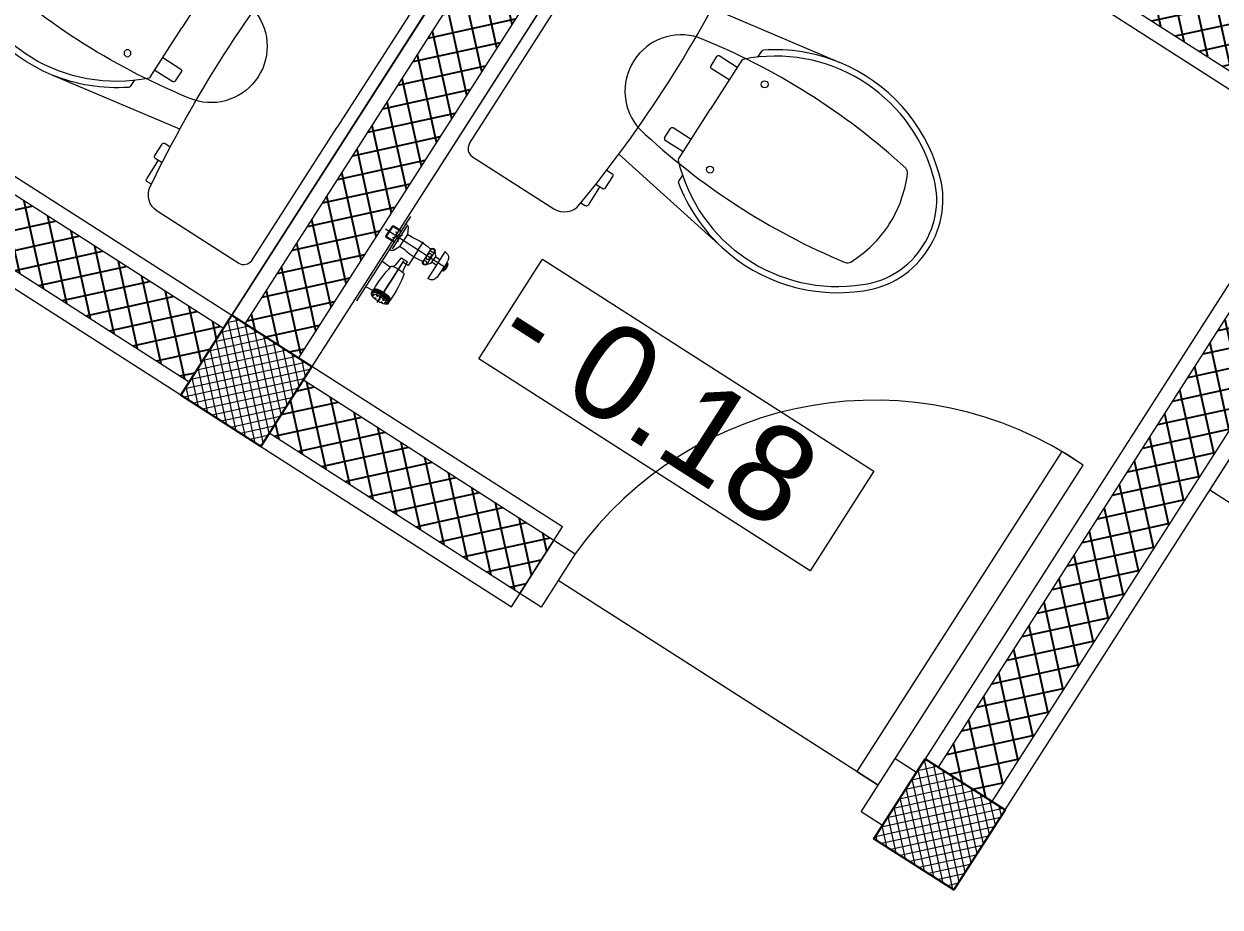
# Model space of a CAD drawing. Header units: inches. Extents: x 249 to 1192, y -18 to 440.
# Drawn here: x 939.909 to 941.798, y 100.731 to 102.126 of the extents above; entities that cross this region are included whole.
import ezdxf

# ---------------------------------------------------------------- set-up
doc = ezdxf.new("R2010")
doc.units = ezdxf.units.IN
doc.header["$MEASUREMENT"] = 0
for name, color, linetype, lineweight in [('ARSIR BETON', 8, 'Continuous', 0), ('DIMENSI', 85, 'Continuous', 20), ('DINDING', 6, 'Continuous', 0), ('DINDING2', 137, 'Continuous', 20), ('KUSEN', 16, 'Continuous', 15), ('SANITAIR', 6, 'Continuous', 9), ('TEXT (KET. RUANG)', 7, 'Continuous', 5)]:
    doc.layers.add(name, color=color, linetype=linetype, lineweight=lineweight)
for name, color, linetype in [('ARSIR DINDING', 64, 'Continuous'), ('KOLOM', 5, 'Continuous'), ('RUMPUT', 86, 'Continuous')]:
    doc.layers.add(name, color=color, linetype=linetype)
doc.styles.get("Standard").update_dxf_attribs({"font": 'arial.ttf'})
doc.dimstyles.new('UK. GDG PERTEMUAN', dxfattribs={"dimtxt": 0.5, "dimasz": 0.5, "dimexe": 0.5, "dimexo": 0.05, "dimgap": 0.1, "dimtad": 2, "dimdec": 0, "dimlfac": 100, "dimzin": 0, "dimdsep": 46, "dimtxsty": 'Standard', "dimblk": 'OBLIQUE', "dimcen": 0.09, "dimclrd": 8, "dimclre": 256, "dimclrt": 256, "dimadec": 0, "dimazin": 0, "dimtfac": 1, "dimtdec": 0, "dimtofl": 0, "dimtmove": 0, "dimatfit": 3, "dimldrblk": 'OBLIQUE', "dimfxl": 0, "dimtolj": 1, "dimtzin": 0, "dimarcsym": 0})
pattern_1 = [(57.36874968947846, (0, 0), (-0.0535506494527033, 0.244197313478704), [0.046875, -0.30667839075]), (12.36874968947846, (0, 0), (-0.05355064946683093, 0.2441973135431277), [0.04687499999999999, -0.203125]), (102.3687496894784, (0, 0), (-0.2441973135431277, -0.05355064946683093), [0.04687499999999999, -0.203125])]

# ---------------------------------------------------------------- blocks, each defined once
blk = doc.blocks.new('_Oblique')
at = {"color": 0, "linetype": 'ByBlock', "lineweight": -2}
blk.add_line((-0.5, -0.5), (0.5, 0.5), dxfattribs=at)
blk = doc.blocks.new('K2')
at = {"layer": 'ARSIR BETON'}
h = blk.add_hatch(dxfattribs=at)
h.set_pattern_fill('ANSI37', color=256, scale=0.1, style=0)
h.set_pattern_definition([(45, (-38.74362574940218, 268.0828744956948), (-0.008838834764831844, 0.008838834764831846), []), (135, (-38.74362574940218, 268.0828744956948), (-0.008838834764831846, -0.008838834764831844), [])])
h.paths.add_polyline_path([(-38.59362574940219, 268.2328744956948), (-38.74362574940218, 268.2328744956948), (-38.74362574940218, 268.0828744956948), (-38.59362574940219, 268.0828744956948)])
at = {"layer": 'KOLOM'}
blk.add_lwpolyline([(-38.74362574940218, 268.0828744956948), (-38.59362574940219, 268.0828744956948), (-38.59362574940219, 268.2328744956948), (-38.74362574940218, 268.2328744956948)], close=True, dxfattribs=at)
blk = doc.blocks.new('KLO TOTO C438 ATAS')
for p, q in [((373.8521546289195, 174.6224287110317), (373.8521546289195, 108.7080904620222)), ((377.3521546289195, 169.200600807474), (392.6426137266889, 169.2006008074739)), ((375.8521546289195, 167.700600807474), (375.8521546289195, 142.700600807474)), ((396.6142805515896, 156.3778214158168), (418.2001894889002, 160.0143762791891)), ((406.8588714865363, 153.7689243698419), (406.8588714865363, 154.8969620938489)), ((404.9771583792402, 151.9723383990155), (404.9771583792402, 142.700600807474)), ((401.3057025022483, 150.31206594725), (401.3057025022483, 148.59222063413)), ((404.9771583792402, 150.61863373925), (401.6122702942483, 150.61863373925)), ((404.9771583792402, 148.28565284213), (401.6122702942483, 148.28565284213)), ((375.8521546289195, 117.7006008074739), (375.8521546289195, 142.700600807474)), ((404.9771583792402, 133.4288632159324), (404.9771583792402, 142.700600807474)), ((401.3057025022483, 135.089135667698), (401.3057025022483, 136.808980980818)), ((404.9771583792402, 137.115548772818), (401.6122702942483, 137.115548772818)), ((404.9771583792402, 134.782567875698), (401.6122702942483, 134.7825678756979)), ((406.8588714865363, 131.632277245106), (406.8588714865363, 130.5042395210991)), ((396.6142793700801, 129.0233628659835), (418.2182922032816, 125.3835310548571)), ((396.3727636695479, 125.8436641965619), (397.3977390506795, 125.8436641965619)), ((397.7043068426794, 123.380698555634), (397.7043068426795, 125.537096404562)), ((396.1219389950612, 123.0741307636339), (397.3977390506795, 123.0741307636339)), ((396.8483695674155, 123.074130763634), (396.8483695674155, 119.60317022261)), ((395.7188244019363, 119.29660243061), (396.5418017754155, 119.29660243061)), ((377.3521546289195, 116.2006008074739), (392.6426137266889, 116.200600807474))]:
    blk.add_line(p, q)
for centre in [(410.0521546289195, 150.700600807474), (410.0521546289195, 134.700600807474)]:
    blk.add_circle(centre, 0.55)
for centre, radius, start, end in [((377.3521546289195, 167.700600807474), 1.5, 90, 180), ((392.6426137266889, 166.1506008074739), 3.05, 6.733413885746294, 90), ((191.3682413014955, 142.38728852405), 205.7223168216, 0.08729999999998823, 6.733413885746092), ((423.0503257887012, 133.6158456563747), 25.8528569115138, 48.60093958351036, 134.0644382761231), ((423.0250052123453, 133.5524614316001), 26.8981743649314, 100.3332615222914, 126.6133899884539), ((423.0250052123453, 133.5524614316001), 26.8981743649314, 48.65161486691368, 100.3332615223145), ((407.1654392785363, 154.8969620938489), 0.306567792, 126.6133899884539, 180), ((417.333876802397, 46.03342620004823), 107.150918485842, 79.97911044104583, 100.8031261086895), ((431.6491694188243, 142.8771838556659), 14.2040828796192, 359.2876890321328, 49.9181965434028), ((399.5360076410199, 142.700600807474), 8.88385301210042, 104.9108354412916, 180), ((405.2837261712402, 151.9723383990155), 0.306567792, 134.0644382761195, 180), ((435.7484253602126, 150.5766147214438), 1, 25.79835877013112, 76.67438715559531), ((431.6491694188243, 142.8771838556659), 13.2230659452192, 359.2876890321328, 49.9181965434028), ((401.6122702942483, 150.31206594725), 0.306567792, 90, 180), ((419.4549169834281, 142.700600807474), 19.09723764549139, 359.9999999999998, 25.79835877024763), ((401.6122702942483, 148.59222063413), 0.306567792, 179.9999999999994, 270), ((399.5360076410199, 142.700600807474), 8.88385301210042, 180, 255.0891645587084), ((191.3682413014955, 143.013913090898), 205.7223168216, 353.2665861142539, 359.9127), ((419.4549169834281, 142.7006008074739), 19.09723764549139, 334.2016412297589, 2.035554996136651e-13), ((431.6491694188243, 142.524017759282), 13.2230659452192, 310.0818034565972, 0.7123109678672515), ((431.6491694188243, 142.524017759282), 14.2040828796192, 310.0818034565972, 0.7123109678672515), ((401.6122702942483, 136.808980980818), 0.306567792, 90, 180.0000000000004), ((401.6122702942483, 135.089135667698), 0.306567792, 180, 270), ((435.7484253602126, 134.8245868935041), 1, 283.3256128444047, 334.2016412298755), ((417.3380717627472, 239.9822948719636), 107.7553903471279, 259.2559277601076, 279.9618356901573), ((405.2837261712402, 133.4288632159324), 0.306567792, 180, 225.9355617238805), ((423.0503257887012, 151.7853559585732), 25.8528569115138, 225.9355617238768, 311.3990604164896), ((407.1654392785363, 130.5042395210991), 0.306567792, 180, 233.3866100115461), ((423.0250052123453, 151.8487401833478), 26.8981743649314, 259.7059323357049, 311.3483851330864), ((423.0250052123453, 151.8487401833478), 26.8981743649314, 233.3866100115461, 259.7059323357248), ((397.3977390506795, 125.537096404562), 0.306567792, 0, 90), ((397.3977390506795, 123.380698555634), 0.306567792, 270, 0), ((396.5418017754155, 119.60317022261), 0.306567792, 270, 0), ((377.3521546289195, 117.7006008074739), 1.5, 180, 270), ((392.6426137266889, 119.250600807474), 3.05, 270, 353.2665861142543)]:
    blk.add_arc(centre, radius, start, end)
blk = doc.blocks.new('p toilet')
at = {"layer": 'KUSEN'}
for points in [[(611.2182166729801, 191.392159187194), (611.2182166729801, 191.992159187194), (611.1782166729802, 191.992159187194), (611.1782166729802, 191.392159187194)], [(610.6182166729802, 191.3421591871939), (610.5782166729803, 191.3421591871939), (610.5782166729803, 191.4421591871941), (610.6182166729802, 191.4421591871941)], [(611.2582166729801, 191.3421591871939), (611.2182166729801, 191.3421591871939), (611.2182166729801, 191.4421591871941), (611.2582166729801, 191.4421591871941)]]:
    blk.add_lwpolyline(points, close=True, dxfattribs=at)
blk.add_lwpolyline([(611.2182166729801, 191.392159187194), (610.6182166729802, 191.392159187194)], dxfattribs=at)
blk.add_arc((611.1982166729802, 191.4117046417394), 0.5807990008074185, 88.02661130776657, 176.9942828482264, dxfattribs=at)
blk = doc.blocks.new('*X70')
at = {"color": 0}
for p, q in [((-1015.267998635684, 2417.5), (-1013.267998635684, 2417.5)), ((-1015.267998635684, 2416.25), (-1013.267998635684, 2416.25)), ((-1015.267998635684, 2415), (-1013.267998635684, 2415)), ((-1015.267998635684, 2413.75), (-1013.267998635684, 2413.75)), ((-1015.267998635684, 2412.5), (-1013.267998635684, 2412.5)), ((-1015.267998635684, 2411.25), (-1013.267998635684, 2411.25)), ((-1015.267998635684, 2410), (-1013.267998635684, 2410)), ((-1015.267998635684, 2408.75), (-1013.267998635684, 2408.75)), ((-1015.267998635684, 2407.5), (-1013.267998635684, 2407.5)), ((-1015.267998635684, 2406.25), (-1013.267998635684, 2406.25)), ((-1015.267998635684, 2405), (-1013.267998635684, 2405))]:
    blk.add_line(p, q, dxfattribs=at)
blk = doc.blocks.new('*X71')
at = {"color": 0}
for p, q in [((1009.111301762807, 3570), (1015.854586959247, 3570)), ((1009.981521364708, 3568.75), (1016.64582957237, 3568.75)), ((1010.645340338477, 3567.5), (1017.21840466277, 3567.5)), ((1011.143586524885, 3566.25), (1017.650572656393, 3566.25)), ((1011.519919966662, 3565), (1017.969949177071, 3565)), ((1011.830979456468, 3563.75), (1018.23200343794, 3563.75)), ((1012.080484588462, 3562.5), (1018.44237286425, 3562.5)), ((1012.270174615623, 3561.25), (1018.6020866542, 3561.25)), ((1012.415801533091, 3560), (1018.723114394781, 3560)), ((1012.529601105424, 3558.75), (1018.817764744005, 3558.75)), ((1012.611791410043, 3557.5), (1018.886166240122, 3557.5)), ((1012.662528712192, 3556.25), (1018.928408810875, 3556.25)), ((1012.681908962509, 3555), (1018.944547787563, 3555))]:
    blk.add_line(p, q, dxfattribs=at)
blk = doc.blocks.new('JET SHOWER TOTO 403SV3 ATAS')
for p, q in [((-181.6384671007017, 3101.639056139581), (-181.6384671007017, 2943.313222919267)), ((-259.3781557080822, 3083.69095023537), (-257.6384671007019, 3083.69095023537)), ((-257.6384671007017, 3083.69095023537), (-257.6384671007017, 3033.69095023537)), ((-188.0389499854326, 3084.997713918579), (-193.1384671007017, 3075.19095023537)), ((-185.1296814907317, 3085.556745712498), (-185.1296814907317, 3043.028518325293)), ((-183.6028659792596, 3087.69095023537), (-181.6384671007019, 3087.69095023537)), ((-159.0872628025227, 3063.69095023537), (-273.255993286092, 3063.69095023537)), ((-271.6384671007017, 3070.69095023537), (-271.6384671007017, 3056.69095023537)), ((-271.6384671007017, 3070.69095023537), (-269.6384671007017, 3070.690950235369)), ((-269.6384671007017, 3070.69095023537), (-269.3487005630982, 3074.457915224217)), ((-269.6384671007017, 3070.690950235369), (-269.6384671007017, 3056.690950235369)), ((-257.6384671007019, 3068.69095023537), (-249.3063735595824, 3068.69095023537)), ((-249.3063735595824, 3070.04817136892), (-243.8577543419359, 3076.724532188123)), ((-249.3063735595824, 3070.190950235369), (-249.3063735595824, 3063.69095023537)), ((-249.3063735595824, 3057.19095023537), (-249.3063735595824, 3063.69095023537)), ((-244.0617478697895, 3074.944675963741), (-244.0617478697895, 3053.383600003618)), ((-236.6384671007016, 3076.357299577591), (-236.6384671007016, 3051.024600893148)), ((-236.6384671007017, 3075.19095023537), (-236.6384671007016, 3075.19095023537)), ((-236.6384671007019, 3075.19095023537), (-236.1284850892109, 3075.19095023537)), ((-220.6384671007019, 3063.690950235369), (-220.6384671007019, 3079.037736242422)), ((-220.6384671007019, 3063.69095023537), (-220.6384671007019, 3034.168251054488)), ((-204.6384671007019, 3075.19095023537), (-193.1384671007017, 3075.19095023537)), ((-202.8024568527204, 3075.19095023537), (-193.1384671007017, 3075.19095023537)), ((-193.1384671007017, 3075.19095023537), (-193.1384671007017, 3052.19095023537)), ((-187.4466581494635, 3057.882759186608), (-175.83027605194, 3069.499141284131)), ((-187.4466581494635, 3069.499141284131), (-175.83027605194, 3057.882759186608)), ((-181.6384671007019, 3074.19095023537), (-166.6384671007017, 3074.19095023537)), ((-181.6384671007019, 3073.19095023537), (-165.6384671007017, 3073.19095023537)), ((-165.6384671007017, 3073.19095023537), (-166.6384671007017, 3074.19095023537)), ((-166.6384671007019, 3074.19095023537), (-166.6384671007019, 3053.19095023537)), ((-165.6384671007017, 3073.19095023537), (-165.6384671007017, 3054.19095023537)), ((-271.6384671007017, 3056.69095023537), (-269.6384671007017, 3056.690950235369)), ((-269.6384671007017, 3056.69095023537), (-269.0543639597117, 3043.256577992607)), ((-257.6384671007019, 3058.69095023537), (-249.3063735595824, 3058.690950235369)), ((-249.3063735595824, 3057.33372910182), (-243.8577543419372, 3050.657368282618)), ((-236.6384671007019, 3052.19095023537), (-236.1284850892109, 3052.19095023537)), ((-202.8024568527219, 3052.190950235369), (-193.1384671007017, 3052.19095023537)), ((-188.0389499854326, 3042.38418655216), (-193.1384671007017, 3052.19095023537)), ((-181.6384671007019, 3054.19095023537), (-165.6384671007017, 3054.19095023537)), ((-181.6384671007019, 3053.19095023537), (-166.6384671007017, 3053.19095023537)), ((-165.6384671007017, 3054.19095023537), (-166.6384671007019, 3053.19095023537)), ((-259.0638023761613, 3033.69095023537), (-257.6384671007019, 3033.69095023537)), ((-220.6384671007019, 3034.168251054488), (-210.7357711282045, 3034.168251054488)), ((-218.0860426623922, 3024.85080780868), (-216.6326593003755, 3037.945554727181)), ((-205.8327799167755, 3038.835242300733), (-215.638762339634, 3038.835242300733)), ((-210.7357711282048, 2958.370257623974), (-210.7357711282052, 3036.714704012611)), ((-210.7357711282045, 3034.168251054488), (-210.7357711282045, 2993.462720627097)), ((-203.3854995940173, 3024.85080780868), (-204.838882956034, 3037.945554727181)), ((-183.6028659792596, 3039.69095023537), (-181.6384671007019, 3039.69095023537)), ((-210.7357711282045, 3012.689415671815), (-210.7357711282045, 2975.29948142309)), ((-181.6384671006999, 3018.041090770193), (-198.4037153433899, 3016.783697151991)), ((-210.735771128207, 2967.616957620839), (-210.7357711282048, 2994.041090770193)), ((-226.5052635609982, 2966.517338123931), (-226.2357722865104, 2973.750656133798)), ((-194.9662786954113, 2966.517338123931), (-195.2357699698991, 2973.750656133798)), ((-181.6384671006999, 2970.041090770193), (-195.1352766602017, 2971.053351487156))]:
    blk.add_line(p, q)
for points in [[(-237.193952981248, 3074.944663314552, 0.1145866681877154), (-237.4239436766379, 3075.935052934518, 0.103766204643524), (-238.1135083758523, 3076.817794707043, 0.0914113353158357), (-239.1090219697908, 3077.385858702391, 0.08425438136142265), (-240.3335114808597, 3077.593671133919, 0.08425438136136429), (-241.5580009919267, 3077.385858702391, 0.09141133531605854), (-242.553514585867, 3076.817794707043, 0.1037662046434432), (-243.2430792850816, 3075.935052934518, 0.114586668187605), (-243.4730699804713, 3074.944663314552, 0.1145866681876563), (-243.2430792850816, 3073.954273694585, 0.1037662046435693), (-242.553514585867, 3073.071531922061, 0.09141133531590943), (-241.5580009919258, 3072.503467926711, 0.08425438136106245), (-240.3335114808597, 3072.295655495184, 0.08425438136100075), (-239.1090219697926, 3072.503467926711, 0.09141133531571116), (-238.1135083758523, 3073.071531922061, 0.1037662046434885), (-237.4239436766375, 3073.954273694585, 0.114586668187546)], [(-240.235405613068, 3058.283845689936, 0.1640644616149197), (-239.2197411288216, 3058.626333375075, 0.1058526731198137), (-238.1541451568401, 3059.867549944709, 0.06929201996704058), (-237.5345554196402, 3061.512979212455, 0.05549882200073961), (-237.2920588490397, 3063.69095023537, 0.0554988220008287), (-237.5345554196406, 3065.868921258284, 0.06929201996717718), (-238.1541451568401, 3067.51435052603, 0.1058526731199358), (-239.2197411288225, 3068.755567095665, 0.1640644616148525), (-240.235405613068, 3069.098054780803, 0.1640644616150589), (-241.2510700973135, 3068.755567095664, 0.1058526731200269), (-242.3166660692959, 3067.51435052603, 0.06929201996719296), (-242.9362558064955, 3065.868921258283, 0.05549882200081435), (-243.1787523770963, 3063.69095023537, 0.05549882200078567), (-242.9362558064958, 3061.512979212457, 0.06929201996722335), (-242.3166660692959, 3059.867549944709, 0.105852673119814), (-241.2510700973144, 3058.626333375075, 0.1640644616149197)], [(-237.193952981248, 3052.437237156188, -0.1145866681877154), (-237.4239436766379, 3051.446847536221, -0.103766204643524), (-238.1135083758523, 3050.564105763697, -0.0914113353158357), (-239.1090219697908, 3049.996041768348, -0.08425438136142265), (-240.3335114808597, 3049.78822933682, -0.08425438136136429), (-241.5580009919267, 3049.996041768348, -0.09141133531605854), (-242.553514585867, 3050.564105763697, -0.1037662046434432), (-243.2430792850816, 3051.446847536221, -0.114586668187605), (-243.4730699804713, 3052.437237156188, -0.1145866681876563), (-243.2430792850816, 3053.427626776154, -0.1037662046435693), (-242.553514585867, 3054.310368548679, -0.09141133531590943), (-241.5580009919258, 3054.878432544028, -0.08425438136106245), (-240.3335114808597, 3055.086244975555, -0.08425438136100075), (-239.1090219697926, 3054.878432544028, -0.09141133531571116), (-238.1135083758523, 3054.310368548679, -0.1037662046434885), (-237.4239436766375, 3053.427626776154, -0.114586668187546)], [(-224.6041359739567, 2965.210849177196, 0.2440627957695387), (-223.9785136247042, 2964.005511589868, 0.08258863304736239), (-220.5421859546051, 2962.352092560813, 0.04089495287766107), (-216.4313129830916, 2961.510583954586, 0.03005137553381266), (-210.7357711282048, 2961.167956798783, 0.03005137553382373), (-205.0402292733124, 2961.510583954586, 0.04089495287758388), (-200.9293563018044, 2962.352092560813, 0.08258863304738817), (-197.4930286317058, 2964.005511589868, 0.2440627957696962), (-196.8674062824529, 2965.210849177196, 0.2440627957696568), (-197.4930286317057, 2966.416186764525, 0.0825886330473817), (-200.9293563018044, 2968.06960579358, 0.04089495287742433), (-205.0402292733124, 2968.911114399808, 0.03005137553370429), (-210.7357711282048, 2969.25374155561, 0.03005137553373303), (-216.4313129830916, 2968.911114399808, 0.04089495287755495), (-220.5421859546051, 2968.06960579358, 0.08258863304730603), (-223.9785136247033, 2966.416186764526, 0.2440627957696902)], [(-216.8607050666023, 2966.724612771596, 0.06348232506227676), (-216.5255987235796, 2966.767331588263, 0.07652508038164334), (-216.2677084555089, 2966.878298788057, 0.1071392795834876), (-216.078155341469, 2967.063045631736, 0.1472439592083335), (-216.0220812167527, 2967.249329653342, 0.1472439592071901), (-216.0781553414686, 2967.435613674948, 0.1071392795828812), (-216.2677084555089, 2967.620360518628, 0.0765250803825265), (-216.5255987235801, 2967.731327718421, 0.06348232506286498), (-216.8607050666023, 2967.774046535088, 0.0634823250626186), (-217.1958114096233, 2967.731327718422, 0.07652508038293124), (-217.4537016776958, 2967.620360518628, 0.1071392795828812), (-217.6432547917361, 2967.435613674948, 0.1472439592071901), (-217.699328916452, 2967.249329653342, 0.1472439592049032), (-217.643254791737, 2967.063045631736, 0.1071392795816683), (-217.4537016776958, 2966.878298788057, 0.0765250803826614), (-217.1958114096242, 2966.767331588263, 0.06348232506278285)], [(-210.7107694675406, 2967.508204387454, 0.06348232506227676), (-210.3756631245178, 2967.550923204121, 0.07652508038164334), (-210.1177728564471, 2967.661890403915, 0.1071392795834876), (-209.9282197424072, 2967.846637247594, 0.1472439592083335), (-209.8721456176909, 2968.0329212692, 0.1472439592071901), (-209.9282197424068, 2968.219205290807, 0.1071392795828812), (-210.1177728564471, 2968.403952134487, 0.0765250803825265), (-210.3756631245183, 2968.51491933428, 0.06348232506286498), (-210.7107694675406, 2968.557638150946, 0.0634823250626186), (-211.0458758105615, 2968.51491933428, 0.07652508038293124), (-211.303766078634, 2968.403952134487, 0.1071392795828812), (-211.4933191926743, 2968.219205290807, 0.1472439592071901), (-211.5493933173902, 2968.0329212692, 0.1472439592049032), (-211.4933191926752, 2967.846637247594, 0.1071392795816683), (-211.303766078634, 2967.661890403915, 0.0765250803826614), (-211.0458758105624, 2967.550923204121, 0.06348232506278285)], [(-205.5672054764427, 2967.060433792188, 0.06348232506227676), (-205.23209913342, 2967.103152608855, 0.07652508038164334), (-204.9742088653493, 2967.214119808648, 0.1071392795834876), (-204.7846557513094, 2967.398866652327, 0.1472439592083335), (-204.728581626593, 2967.585150673934, 0.1472439592071901), (-204.7846557513089, 2967.77143469554, 0.1071392795828812), (-204.9742088653493, 2967.95618153922, 0.0765250803825265), (-205.2320991334204, 2968.067148739013, 0.06348232506286498), (-205.5672054764427, 2968.10986755568, 0.0634823250626186), (-205.9023118194636, 2968.067148739014, 0.07652508038293124), (-206.1602020875362, 2967.95618153922, 0.1071392795828812), (-206.3497552015765, 2967.77143469554, 0.1472439592071901), (-206.4058293262924, 2967.585150673934, 0.1472439592049032), (-206.3497552015774, 2967.398866652327, 0.1071392795816683), (-206.1602020875362, 2967.214119808648, 0.0765250803826614), (-205.9023118194646, 2967.103152608855, 0.06348232506278285)], [(-221.668822801782, 2964.709742054915, 0.06348232506227676), (-221.3337164587592, 2964.752460871582, 0.07652508038164334), (-221.0758261906885, 2964.863428071376, 0.1071392795834876), (-220.8862730766486, 2965.048174915055, 0.1472439592083335), (-220.8301989519323, 2965.234458936661, 0.1472439592071901), (-220.8862730766482, 2965.420742958268, 0.1071392795828812), (-221.0758261906885, 2965.605489801947, 0.0765250803825265), (-221.3337164587597, 2965.71645700174, 0.06348232506286498), (-221.668822801782, 2965.759175818407, 0.0634823250626186), (-222.0039291448029, 2965.716457001741, 0.07652508038293124), (-222.2618194128754, 2965.605489801947, 0.1071392795828812), (-222.4513725269157, 2965.420742958268, 0.1472439592071901), (-222.5074466516317, 2965.234458936661, 0.1472439592049032), (-222.4513725269167, 2965.048174915055, 0.1071392795816683), (-222.2618194128754, 2964.863428071376, 0.0765250803826614), (-222.0039291448038, 2964.752460871582, 0.06348232506278285)], [(-216.4134214985743, 2962.359022614209, 0.06348232506227676), (-216.0783151555515, 2962.401741430876, 0.07652508038164334), (-215.8204248874808, 2962.512708630669, 0.1071392795834876), (-215.630871773441, 2962.697455474348, 0.1472439592083335), (-215.5747976487246, 2962.883739495955, 0.1472439592071901), (-215.6308717734405, 2963.070023517561, 0.1071392795828812), (-215.8204248874808, 2963.254770361241, 0.0765250803825265), (-216.078315155552, 2963.365737561034, 0.06348232506286498), (-216.4134214985743, 2963.408456377701, 0.0634823250626186), (-216.7485278415952, 2963.365737561035, 0.07652508038293124), (-217.0064181096677, 2963.254770361241, 0.1071392795828812), (-217.1959712237081, 2963.070023517561, 0.1472439592071901), (-217.252045348424, 2962.883739495955, 0.1472439592049032), (-217.195971223709, 2962.697455474348, 0.1071392795816683), (-217.0064181096677, 2962.512708630669, 0.0765250803826614), (-216.7485278415961, 2962.401741430876, 0.06348232506278285)], [(-210.8225903595476, 2964.59779248024, 0.06348232506227676), (-210.4874840165248, 2964.640511296907, 0.07652508038164334), (-210.2295937484541, 2964.751478496701, 0.1071392795834876), (-210.0400406344143, 2964.93622534038, 0.1472439592083335), (-209.9839665096979, 2965.122509361986, 0.1472439592071901), (-210.0400406344138, 2965.308793383592, 0.1071392795828812), (-210.2295937484541, 2965.493540227272, 0.0765250803825265), (-210.4874840165253, 2965.604507427065, 0.06348232506286498), (-210.8225903595476, 2965.647226243732, 0.0634823250626186), (-211.1576967025685, 2965.604507427066, 0.07652508038293124), (-211.415586970641, 2965.493540227272, 0.1071392795828812), (-211.6051400846814, 2965.308793383592, 0.1472439592071901), (-211.6612142093973, 2965.122509361986, 0.1472439592049032), (-211.6051400846823, 2964.93622534038, 0.1071392795816683), (-211.415586970641, 2964.751478496701, 0.0765250803826614), (-211.1576967025694, 2964.640511296907, 0.06348232506278285)], [(-210.8225903595476, 2961.575458701785, 0.06348232506227676), (-210.4874840165248, 2961.618177518451, 0.07652508038164334), (-210.2295937484541, 2961.729144718245, 0.1071392795834876), (-210.0400406344143, 2961.913891561924, 0.1472439592083335), (-209.9839665096979, 2962.10017558353, 0.1472439592071901), (-210.0400406344138, 2962.286459605137, 0.1071392795828812), (-210.2295937484541, 2962.471206448817, 0.0765250803825265), (-210.4874840165253, 2962.58217364861, 0.06348232506286498), (-210.8225903595476, 2962.624892465276, 0.0634823250626186), (-211.1576967025685, 2962.58217364861, 0.07652508038293124), (-211.415586970641, 2962.471206448817, 0.1071392795828812), (-211.6051400846814, 2962.286459605137, 0.1472439592071901), (-211.6612142093973, 2962.10017558353, 0.1472439592049032), (-211.6051400846823, 2961.913891561924, 0.1071392795816683), (-211.415586970641, 2961.729144718245, 0.0765250803826614), (-211.1576967025694, 2961.618177518451, 0.06348232506278285)], [(-204.6726711805886, 2962.247073039533, 0.06348232506227676), (-204.3375648375659, 2962.2897918562, 0.07652508038164334), (-204.0796745694952, 2962.400759055994, 0.1071392795834876), (-203.8901214554553, 2962.585505899673, 0.1472439592083335), (-203.8340473307389, 2962.771789921279, 0.1472439592071901), (-203.8901214554548, 2962.958073942886, 0.1071392795828812), (-204.0796745694952, 2963.142820786566, 0.0765250803825265), (-204.3375648375663, 2963.253787986358, 0.06348232506286498), (-204.6726711805886, 2963.296506803025, 0.0634823250626186), (-205.0077775236095, 2963.253787986359, 0.07652508038293124), (-205.2656677916821, 2963.142820786566, 0.1071392795828812), (-205.4552209057224, 2962.958073942886, 0.1472439592071901), (-205.5112950304383, 2962.771789921279, 0.1472439592049032), (-205.4552209057233, 2962.585505899673, 0.1071392795816683), (-205.2656677916821, 2962.400759055994, 0.0765250803826614), (-205.0077775236105, 2962.2897918562, 0.06348232506278285)], [(-199.640911661395, 2964.59779248024, 0.06348232506227676), (-199.3058053183722, 2964.640511296907, 0.07652508038164334), (-199.0479150503015, 2964.751478496701, 0.1071392795834876), (-198.8583619362616, 2964.93622534038, 0.1472439592083335), (-198.8022878115453, 2965.122509361986, 0.1472439592071901), (-198.8583619362612, 2965.308793383592, 0.1071392795828812), (-199.0479150503015, 2965.493540227272, 0.0765250803825265), (-199.3058053183727, 2965.604507427065, 0.06348232506286498), (-199.640911661395, 2965.647226243732, 0.0634823250626186), (-199.9760180044159, 2965.604507427066, 0.07652508038293124), (-200.2339082724884, 2965.493540227272, 0.1071392795828812), (-200.4234613865287, 2965.308793383592, 0.1472439592071901), (-200.4795355112446, 2965.122509361986, 0.1472439592049032), (-200.4234613865297, 2964.93622534038, 0.1071392795816683), (-200.2339082724884, 2964.751478496701, 0.0765250803826614), (-199.9760180044168, 2964.640511296907, 0.06348232506278285)]]:
    blk.add_lwpolyline(points, format="xyb", close=True)
for points in [[(-210.7357711282048, 2971.493757142611, 0.03250581628384398), (-217.2028752340816, 2971.072875431262, 0.04395430150520954), (-221.8864861633028, 2970.036197758065, 0.08655682189464271), (-225.7562581820043, 2968.029588275174, 0.2340769666853435), (-226.5052635609982, 2966.517338123931, 0.2316003749768926), (-225.7704175992967, 2965.015980980343, 0.08655682189461976)], [(-210.7357711282061, 2977.756359048568, 0.02666634993575374), (-217.1128142372722, 2977.416012103618, 0.03658106826518484), (-221.6959270556426, 2976.583115828249, 0.07637717138770363), (-225.5919173264606, 2974.911257457458, 0.2588014910619083), (-226.2357722865104, 2973.750656133796, 0.2588014910617586)], [(-195.2357699699, 2973.750656133803, 0.2588014910615903), (-195.8796249299508, 2974.911257457465, 0.07637717138765164), (-199.7756152007687, 2976.583115828254, 0.03658106826516862), (-204.3587280191377, 2977.41601210362, 0.02666634993576284), (-210.7357711282061, 2977.756359048568, 0.02666634993575374)], [(-210.7357711282091, 2971.493757142611, -0.03250581628384398), (-204.2686670223322, 2971.072875431262, -0.04395430150520954), (-199.585056093111, 2970.036197758065, -0.08655682189464271), (-195.7152840744095, 2968.029588275174, -0.2340769666853435), (-194.9662786954157, 2966.517338123931, -0.2316003749768926), (-195.7011246571171, 2965.015980980343, -0.08655682189461976)]]:
    blk.add_lwpolyline(points, format="xyb")
for centre, radius, start, end in [((-259.3781557080822, 3073.69095023537), 10, 90, 175.6012946450043), ((-183.6028659792596, 3082.69095023537), 5, 90, 152.5255683737222), ((-259.8755302347012, 3063.69095023537), 13.68819504951307, 149.2435681759147, 210.756431824086), ((-240.3466812900497, 3074.603154287643), 4.102179685524344, 25.31616912286943, 148.8597771212333), ((-236.1284850892109, 3085.19095023537), 10, 270, 282.179253774342), ((-219.4654709709672, 3007.986126662135), 68.98253492056776, 77.82074622565148, 102.1792537743484), ((-202.8024568527204, 3085.19095023537), 10, 257.8207462256515, 270), ((-259.0638023761613, 3043.69095023537), 10, 182.4895529219989, 270), ((-240.3466812900497, 3052.778746183096), 4.102179685524344, 211.140222878766, 334.6838308771343), ((-236.1284850892109, 3042.190950235369), 10, 77.82074622565803, 90), ((-219.4654709709672, 3119.395773808604), 68.98253492056776, 257.8207462256516, 282.1792537743484), ((-202.8024568527219, 3042.19095023537), 10, 90, 102.1792537743484), ((-183.6028659792596, 3044.69095023537), 5, 207.4744316262779, 270), ((-229.4054412035189, 3026.424185635622), 11.42822388296517, 327.983260189996, 355.2466643254131), ((-215.638762339634, 3037.835242300733), 1, 90, 173.6666741080307), ((-205.8327799167755, 3037.835242300733), 1, 6.33332589196924, 90), ((-192.0661010528906, 3026.424185635622), 11.42822388296517, 184.7533356745868, 212.0167398100041), ((-26.37688724619829, 2980.552850446693), 200, 169.0491557523311, 182.1524669010062), ((-220.771410775702, 3018.166268554297), 2, 99.96393596954591, 169.049155753051), ((-210.7357711282075, 2961.041090770192), 60, 79.71779499958615, 99.96393596954591), ((-200.7001314807076, 3018.166268554297), 2, 10.95084424694902, 80.03606403045409), ((-395.0946550102112, 2980.552850446693), 200, 357.8475330989938, 10.95084424766888), ((-216.1424728893176, 2977.141352121701), 15.48295658632759, 231.5492655089317, 261.7808924943097), ((-205.3290693670963, 2977.141352121701), 15.48295658632759, 278.2191075056903, 308.4507344910683)]:
    blk.add_arc(centre, radius, start, end)
at = {"color": 7}
blk.add_blockref('*X70', (743.6295315349828, 652.5263491862561), dxfattribs=at)
at = {"rotation": 90}
blk.add_blockref('*X71', (3344.115785892924, 1958.811627366881), dxfattribs=at)
at = {"xscale": -1, "rotation": 270}
blk.add_blockref('*X71', (-3765.587328149333, 1958.811627366881), dxfattribs=at)
blk = doc.blocks.new('- 0.18')
at = {"layer": 'TEXT (KET. RUANG)', "color": 1}
blk.add_lwpolyline([(651.6445099532813, 117.5771316789191), (652.2657423102141, 117.5771316789191), (652.2657423102141, 117.3906066491502), (651.6445099532813, 117.3906066491502)], close=True, dxfattribs=at)
at = {"layer": 'TEXT (KET. RUANG)'}
blk.add_text('- 0.18', height=0.1507495216806189, dxfattribs=at).set_placement((651.6504126550926, 117.4122878460483))
blk = doc.blocks.new('TOILET LANTAI 1')
at = {"layer": 'ARSIR DINDING'}
h = blk.add_hatch(dxfattribs=at)
h.set_pattern_fill('ANSI37', color=256, scale=0.25, style=0)
h.set_pattern_definition([(45, (566.9534183894331, 249.6281032193579), (-0.02209708691207961, 0.02209708691207961), []), (135, (566.9534183894331, 249.6281032193579), (-0.02209708691207961, -0.02209708691207961), [])])
h.paths.add_polyline_path([(664.0664691677501, 110.3714416458989), (663.96646916775, 110.3714416458989), (663.96646916775, 109.5314416458989), (664.0664691677501, 109.5314416458989)])
h.paths.add_polyline_path([(665.5864691437426, 109.7464413938222), (664.77146916775, 109.7464413938222), (664.77146916775, 109.6464413938221), (665.5864691917574, 109.6464413938221)])
h.paths.add_polyline_path([(665.7114691677501, 110.9214415378661), (665.61146916775, 110.9214415378661), (665.61146916775, 109.7714414658442), (665.7114691677501, 109.7714414658442)])
h.paths.add_polyline_path([(666.2064690837243, 109.7464414658442), (665.736469275783, 109.7464414658442), (665.736469275783, 109.6464419171816), (666.2064691797532, 109.6464419171816)])
h.paths.add_polyline_path([(667.0114691677502, 110.9214415378661), (666.91146916775, 110.9214415378661), (666.91146916775, 109.7714414778479), (667.0114691677502, 109.7714415258625)])
h.paths.add_polyline_path([(666.8864692277685, 111.0464416458989), (665.7364692277685, 111.0464416458989), (665.7364691797538, 110.9464416458989), (666.8864691797539, 110.9464416458989)])
h.paths.add_polyline_path([(665.5864692277685, 111.0464416458989), (664.64146916775, 111.0464416458989), (664.64146916775, 110.9464416458989), (665.5864691797539, 110.9464416458989)])
h.paths.add_polyline_path([(667.4664692277701, 111.0464416458989), (667.0364692277685, 111.0464416458989), (667.0364691797539, 110.9464416458989), (667.4664691797554, 110.9464416458989)])
h.paths.add_polyline_path([(667.5914691677502, 112.2714416458989), (667.4914691677501, 112.2714416458989), (667.4914691677501, 111.0714417059173), (667.5914691677502, 111.0714416579027)])
h.paths.add_polyline_path([(668.2164691077319, 111.0464416458989), (667.61646922777, 111.0464416458989), (667.6164691797554, 110.9464416458989), (668.2164691077319, 110.9464416458989)])
h.paths.add_polyline_path([(668.3414691677502, 110.9214416458989), (668.2414691677501, 110.9214416458989), (668.2414691677501, 109.7714416338953), (668.3414691677502, 109.7714415858807)])
h.paths.add_polyline_path([(668.3414691677502, 109.6214415858807), (668.2414691677501, 109.6214416338953), (668.2414691677501, 109.4516355110106), (668.3414691677502, 109.4516355110106)])
h.paths.add_polyline_path([(664.0664691677501, 112.0464416458989), (663.9664691677502, 112.0464416458989), (663.9664691677502, 111.9989416458989), (664.0664691677501, 111.9989416458989)])
h.paths.add_polyline_path([(664.0664691677501, 111.1189416458989), (663.9664691677502, 111.1189416458989), (663.9664691677502, 111.0714416458989), (664.0664691677501, 111.0714416458989)])
h.paths.add_polyline_path([(664.0664691677503, 112.3312242984351), (663.9664691677501, 112.3312242984351), (663.9664691677501, 112.1964417059171), (664.0664691677503, 112.1964416579026)])
h.paths.add_polyline_path([(665.1914691677501, 112.1714416458989), (664.0914691677502, 112.1714416458989), (664.0914691677502, 112.0714416458989), (665.1914691677501, 112.0714416458989)])
h.paths.add_polyline_path([(665.3164691677503, 112.6664416458991), (665.2164691677508, 112.6664416458991), (665.2164691677508, 112.1964416458989), (665.3164691677503, 112.1964416458989)])
h.paths.add_polyline_path([(665.1914691677501, 113.4714416458989), (664.0914691677502, 113.4714416458989), (664.0914691677502, 113.3714416458989), (665.1914691677501, 113.3714416458989)])
h.paths.add_polyline_path([(664.0664691677501, 113.3464416458989), (663.9664691677502, 113.3464416458989), (663.9664691677502, 113.2112242984351), (664.0664691677501, 113.2112242984351)])
h.paths.add_polyline_path([(664.0664691677501, 113.6312242984351), (663.9664691677502, 113.6312242984351), (663.9664691677502, 113.4964417179208), (664.0664691677501, 113.4964417179208)])
h.paths.add_polyline_path([(664.0664691677501, 114.6464416458989), (663.9664691677502, 114.6464416458989), (663.9664691677502, 114.5112242984351), (664.0664691677501, 114.5112242984351)])
h.paths.add_polyline_path([(665.1914691677501, 114.7714416458989), (664.0914691677502, 114.7714416458989), (664.0914691677502, 114.6714416458989), (665.1914691677501, 114.6714416458989)])
h.paths.add_polyline_path([(665.3164691677503, 114.6464416458989), (665.2164691677507, 114.6464416458989), (665.2164691677507, 114.1764416458988), (665.3164691677503, 114.1764416458988)])
at = {"layer": 'DINDING'}
for points in [[(668.2164691077319, 110.9214417179209), (664.6414300015507, 110.9214417179209), (664.6414300015507, 111.0714415420956), (668.2164691077319, 111.0714415420956)], [(665.7364691677501, 109.7714414658442), (665.58646916775, 109.7714414658442), (665.58646916775, 110.9214415378661), (665.7364691677501, 110.9214415378661)], [(667.0364691677502, 110.9214415378661), (666.8864691677501, 110.9214415378661), (666.8864691677501, 109.7714414658442), (667.0364691677502, 109.7714414658442)], [(664.77146916775, 109.7714413938222), (665.58646916775, 109.7714414658442), (665.586469203761, 109.6214413794177), (664.77146916775, 109.6214413938221)], [(665.736469275783, 109.6214414514397), (666.2064691797542, 109.6214414514397), (666.2064691797542, 109.7714419476696), (665.736469275783, 109.7714419476696)]]:
    blk.add_lwpolyline(points, close=True, dxfattribs=at)
at = {"layer": 'DINDING2'}
for points in [[(664.6414300015507, 110.9464416458989), (668.2164691677501, 110.9464416458989), (668.2164691677501, 111.0464416458989), (664.6414300015507, 111.0464416458989)], [(665.7114691677501, 109.7714414658442), (665.61146916775, 109.7714414658442), (665.61146916775, 110.9214415378661), (665.7114691677501, 110.9214415378661)], [(667.0114691677502, 109.7714414658442), (666.91146916775, 109.7714414658442), (666.91146916775, 110.9214415378661), (667.0114691677502, 110.9214415378661)], [(664.77146916775, 109.6464413938221), (665.5864691917574, 109.6464413938221), (665.5864691437426, 109.7464413938222), (664.77146916775, 109.7464413938222)], [(666.2064691797532, 109.6464419171816), (665.7364692157647, 109.6464419171816), (665.7364692157647, 109.7464414658442), (666.2064691797532, 109.7464414658442)]]:
    blk.add_lwpolyline(points, close=True, dxfattribs=at)
at = {"layer": 'SANITAIR', "lineweight": 5}
blk.add_lwpolyline([(667.0364691677503, 110.9214415378661), (668.2164299415327, 110.9214415378661), (668.2164299415327, 110.3714416458989), (667.0364691677503, 110.3714416458989)], close=True, dxfattribs=at)
at = {"rotation": 5.502072350407804e-05}
blk.add_blockref('p toilet', (55.62843625154983, -81.69630470811501), dxfattribs=at)
at = {"xscale": -1, "rotation": 180.0000275103467}
for p in [(704.3299661621828, 377.854334492088), (705.6299661261719, 377.8543345641099)]:
    blk.add_blockref('K2', p, dxfattribs=at)
at = {"layer": 'DINDING2'}
blk.add_blockref('- 0.18', (14.30759793672974, -7.466800590090315), dxfattribs=at)
at = {"layer": 'SANITAIR'}
for name, p, xscale, yscale, zscale, rotation in [('KLO TOTO C438 ATAS', (661.9979486572511, 109.0252136606814), 0.01, 0.01, 0.01, 5.502072350407804e-05), ('JET SHOWER TOTO 403SV3 ATAS', (665.5580942018819, 106.9533938053464), -0.001, 0.001, 0.001, 5.502070958840476e-05)]:
    blk.add_blockref(name, p, dxfattribs=dict(at, xscale=xscale, yscale=yscale, zscale=zscale, rotation=rotation))
at = {"layer": 'SANITAIR', "xscale": -0.01, "yscale": 0.01, "zscale": 0.01}
blk.add_blockref('KLO TOTO C438 ATAS', (669.3249907221665, 108.6843605612239), dxfattribs=at)
blk = doc.blocks.new('LT1')
at = {"layer": 'DIMENSI', "rotation": 0.01671694411465765}
blk.add_blockref('TOILET LANTAI 1', (22.84884283238841, 19.24158738473108), dxfattribs=at)
blk = doc.blocks.new('TAPAK')
at = {"layer": 'DIMENSI'}
blk.add_aligned_dim(p1=(173.954127525262, 249.1971732825821), p2=(185.5825499774351, 262.9761678494496), distance=0.7245303485307069, text='18.03', dimstyle='UK. GDG PERTEMUAN', override={"dimtxt": 1.25, "dimasz": 1, "dimexe": 1}, dxfattribs=at).render()

msp = doc.modelspace()

# ---------------------------------------------------------------- hatches: boundary and pattern name
at = {"layer": 'RUMPUT'}
h = msp.add_hatch(dxfattribs=at)
h.set_pattern_fill('GRASS', color=256, scale=0.25, angle=-32.63125031052153, style=0)
h.set_pattern_definition(pattern_1)
edge = h.paths.add_edge_path(flags=17)
edge.add_line((928.2641801358429, 87.77966679945874), (928.2102571162511, 87.69545095796715))
edge.add_line((928.2102571162511, 87.69545095796715), (927.4523145428277, 88.18075813429114))
edge.add_line((927.4523145428277, 88.18075813429114), (927.9376217191518, 88.93870070771442))
edge.add_line((927.9376217191518, 88.93870070771442), (944.9810419464964, 115.3713075449288))
edge.add_line((944.9810419464964, 115.3713075449288), (944.6881731201454, 115.5588301200329))
edge.add_line((944.6881731201454, 115.5588301200329), (940.4070226355534, 108.5805976980109))
edge.add_line((940.4070226355534, 108.5805976980109), (924.7936289507031, 90.12836316794235))
edge.add_line((924.7936289507031, 90.12836316794235), (906.9246372932737, 96.97757937312682))
edge.add_line((906.9246372932737, 96.97757937312682), (902.6198956972332, 99.28170147302345))
edge.add_line((902.6198956972332, 99.28170147302345), (887.5537847216924, 69.67303889785137))
edge.add_line((887.5537847216924, 69.67303889785137), (887.5839640358097, 69.65371522052908))
edge.add_line((887.5839640358097, 69.65371522052908), (891.466421446403, 75.71725580791895))
edge.add_line((891.466421446403, 75.71725580791895), (893.1507382762345, 74.6387954160869))
edge.add_line((893.1507382762345, 74.6387954160869), (895.8468892558133, 78.84958749066337))
edge.add_line((895.8468892558133, 78.84958749066337), (898.4575803420505, 77.17797388332485))
edge.add_line((898.4575803420505, 77.17797388332485), (900.9840555867966, 75.56028329557753))
edge.add_line((900.9840555867966, 75.56028329557753), (903.1766002224103, 74.15640695535856))
edge.add_line((903.1766002224103, 74.15640695535856), (906.0370060762891, 72.32490212008338))
edge.add_line((906.0370060762891, 72.32490212008338), (908.5634813210349, 70.70721153233623))
edge.add_line((908.5634813210349, 70.70721153233623), (911.0899565657808, 69.08952094458907))
edge.add_arc((911.5752637421049, 69.84746351801277), 0.8999999999999068, 237.3687496894809, 417.3687496894814)
edge.add_line((912.060570918429, 70.60540609143649), (909.5340956736832, 72.22309667918358))
edge.add_line((909.5340956736832, 72.22309667918358), (907.0076204289373, 73.84078726693082))
edge.add_line((907.0076204289373, 73.84078726693082), (905.4287087104201, 74.85175724624926))
edge.add_line((905.4287087104201, 74.85175724624926), (904.4811451841913, 75.45847785467842))
edge.add_line((904.4811451841913, 75.45847785467842), (901.9546699394457, 77.07616844242597))
edge.add_line((901.9546699394457, 77.07616844242597), (899.4281946946996, 78.69385903017334))
edge.add_line((899.4281946946996, 78.69385903017334), (896.8175036084624, 80.36547263751206))
edge.add_line((896.8175036084624, 80.36547263751206), (899.5136545880416, 84.57626471208866))
edge.add_line((899.5136545880416, 84.57626471208866), (897.8293377582106, 85.65472510392057))
edge.add_line((897.8293377582106, 85.65472510392057), (901.711795168804, 91.71826569131034))
edge.add_line((901.711795168804, 91.71826569131034), (903.396111998635, 90.63980529947843))
edge.add_line((903.396111998635, 90.63980529947843), (906.0922629782137, 94.85059737405518))
edge.add_line((906.0922629782137, 94.85059737405518), (921.3353302881803, 85.09053082797953))
edge.add_line((921.3353302881803, 85.09053082797953), (926.4724966191636, 81.8012266328933))
edge.add_line((926.4724966191636, 81.8012266328933), (923.7225291895686, 77.50638515495434))
edge.add_line((923.7225291895686, 77.50638515495434), (919.4630514694381, 70.79575980628869))
edge.add_line((919.4630514694381, 70.79575980628869), (919.6768221338964, 70.6588834238465))
edge.add_line((919.6768221338964, 70.6588834238465), (925.0547665600768, 78.97698642392996))
edge.add_arc((932.3615963517668, 73.22370576023272), 9.300000000000063, 66.3350080141156, 141.7836714338509, ccw=False)
edge.add_line((936.0945068641443, 81.74165029554075), (936.5596564253326, 82.46811112825382))
edge.add_line((936.5596564253326, 82.46811112825382), (928.2641801358429, 87.77966679945874))
edge = h.paths.add_edge_path()
edge.add_arc((902.0036540352788, 51.04019550044824), 2.899999999999944, 21.48045213667681, 57.36874968948014)
edge.add_line((903.5674216034345, 53.48245490370259), (886.5721298860624, 64.36446275412109))
edge.add_line((886.5721298860624, 64.36446275412109), (889.2682808656411, 68.575254828697))
edge.add_line((889.2682808656411, 68.575254828697), (887.5537847216924, 69.67303889785137))
edge.add_line((887.5537847216924, 69.67303889785137), (884.8649772892379, 64.38886223630908))
edge.add_line((884.8649772892379, 64.38886223630908), (899.8177184374615, 52.38925393144922))
edge.add_line((899.8177184374615, 52.38925393144922), (892.7388052037916, 34.03850843705635))
edge.add_line((892.7388052037916, 34.03850843705635), (893.045840120689, 33.8974270920169))
edge.add_line((893.045840120689, 33.8974270920169), (904.7022274439962, 52.10212843513062))
edge = h.paths.add_edge_path()
edge.add_arc((936.7399936000423, 45.06376926786742), 1.89999999999996, 57.36874968947894, 147.3687496894797)
edge.add_line((935.1398926117033, 46.08830664010732), (918.367172414215, 19.89302387901222))
edge.add_line((918.367172414215, 19.89302387901222), (918.7450692695429, 19.62800377191144))
edge.add_line((918.7450692695429, 19.62800377191144), (936.7549778665605, 42.71331442345686))
edge.add_line((936.7549778665605, 42.71331442345686), (952.0053637954163, 30.06494154661328))
edge.add_line((952.0053637954163, 30.06494154661328), (952.4805707531593, 32.5023109921315))
edge.add_line((952.4805707531593, 32.5023109921315), (994.0278929164667, 85.51311961030572))
edge.add_line((994.0278929164667, 85.51311961030572), (953.000433015902, 112.1961135678978))
edge.add_line((953.000433015902, 112.1961135678978), (949.1372720901161, 114.3550084164287))
edge.add_line((949.1372720901161, 114.3550084164287), (945.2741111643297, 116.5139032649596))
edge.add_line((945.2741111643297, 116.5139032649596), (940.4070226355534, 108.5805976980109))
edge.add_line((940.4070226355534, 108.5805976980109), (924.7936289507031, 90.12836316794235))
edge.add_line((924.7936289507031, 90.12836316794235), (906.9246372932737, 96.97757937312682))
edge.add_line((906.9246372932737, 96.97757937312682), (902.6198956972332, 99.28170147302345))
edge.add_line((902.6198956972332, 99.28170147302345), (887.5537847216924, 69.67303889785137))
edge.add_line((887.5537847216924, 69.67303889785137), (887.5839640358097, 69.65371522052908))
edge.add_line((887.5839640358097, 69.65371522052908), (891.466421446403, 75.71725580791895))
edge.add_line((891.466421446403, 75.71725580791895), (893.1507382762345, 74.6387954160869))
edge.add_line((893.1507382762345, 74.6387954160869), (895.8468892558133, 78.84958749066337))
edge.add_line((895.8468892558133, 78.84958749066337), (898.4575803420505, 77.17797388332485))
edge.add_line((898.4575803420505, 77.17797388332485), (900.9840555867966, 75.56028329557753))
edge.add_line((900.9840555867966, 75.56028329557753), (903.1766002224103, 74.15640695535856))
edge.add_line((903.1766002224103, 74.15640695535856), (906.0370060762891, 72.32490212008338))
edge.add_line((906.0370060762891, 72.32490212008338), (908.5634813210349, 70.70721153233623))
edge.add_line((908.5634813210349, 70.70721153233623), (911.0899565657808, 69.08952094458907))
edge.add_arc((911.5752637421049, 69.84746351801277), 0.8999999999999068, 237.3687496894809, 417.3687496894814)
edge.add_line((912.060570918429, 70.60540609143649), (909.5340956736832, 72.22309667918358))
edge.add_line((909.5340956736832, 72.22309667918358), (907.0076204289373, 73.84078726693082))
edge.add_line((907.0076204289373, 73.84078726693082), (905.4287087104201, 74.85175724624926))
edge.add_line((905.4287087104201, 74.85175724624926), (904.4811451841913, 75.45847785467842))
edge.add_line((904.4811451841913, 75.45847785467842), (901.9546699394457, 77.07616844242597))
edge.add_line((901.9546699394457, 77.07616844242597), (899.4281946946996, 78.69385903017334))
edge.add_line((899.4281946946996, 78.69385903017334), (896.8175036084624, 80.36547263751206))
edge.add_line((896.8175036084624, 80.36547263751206), (899.5136545880416, 84.57626471208866))
edge.add_line((899.5136545880416, 84.57626471208866), (897.8293377582106, 85.65472510392057))
edge.add_line((897.8293377582106, 85.65472510392057), (901.711795168804, 91.71826569131034))
edge.add_line((901.711795168804, 91.71826569131034), (903.396111998635, 90.63980529947843))
edge.add_line((903.396111998635, 90.63980529947843), (906.0922629782137, 94.85059737405518))
edge.add_line((906.0922629782137, 94.85059737405518), (921.3353302881803, 85.09053082797953))
edge.add_line((921.3353302881803, 85.09053082797953), (926.4724966191636, 81.8012266328933))
edge.add_line((926.4724966191636, 81.8012266328933), (923.7225291895686, 77.50638515495434))
edge.add_line((923.7225291895686, 77.50638515495434), (919.4630514694381, 70.79575980628869))
edge.add_line((919.4630514694381, 70.79575980628869), (919.6768221338964, 70.6588834238465))
edge.add_line((919.6768221338964, 70.6588834238465), (925.0547665600768, 78.97698642392996))
edge.add_arc((932.3615963517668, 73.22370576023272), 9.300000000000063, 66.3350080141156, 141.7836714338509, ccw=False)
edge.add_line((936.0945068641443, 81.74165029554075), (936.5596564253326, 82.46811112825382))
edge.add_line((936.5596564253326, 82.46811112825382), (928.2641801358429, 87.77966679945874))
edge.add_line((928.2641801358429, 87.77966679945874), (928.2102571162511, 87.69545095796715))
edge.add_line((928.2102571162511, 87.69545095796715), (927.4523145428277, 88.18075813429114))
edge.add_line((927.4523145428277, 88.18075813429114), (927.9376217191518, 88.93870070771442))
edge.add_line((927.9376217191518, 88.93870070771442), (944.9810419464964, 115.3713075449288))
edge.add_line((944.9810419464964, 115.3713075449288), (944.8968261050047, 115.4252305645203))
edge.add_line((944.8968261050047, 115.4252305645203), (945.3821332813288, 116.1831731379438))
edge.add_line((945.3821332813288, 116.1831731379438), (945.0378815538876, 115.2746288968673))
edge.add_line((945.0378815538876, 115.2746288968673), (966.3961127163827, 101.4809171293647))
edge.add_line((966.3961127163827, 101.4809171293647), (987.2184795251612, 88.14845053534901))
edge.add_line((987.2184795251612, 88.14845053534901), (987.7848094723097, 89.0329327735874))
edge.add_line((987.7848094723097, 89.0329327735874), (987.302433925307, 88.09412145713429))
edge.add_line((987.302433925307, 88.09412145713429), (987.9761557069371, 87.66273134038346))
edge.add_line((987.9761557069371, 87.66273134038346), (989.8828169332337, 86.56062110194841))
edge.add_line((989.8828169332337, 86.56062110194841), (990.4566952614961, 86.19316942314298))
edge.add_line((990.4566952614961, 86.19316942314298), (978.5775728439762, 67.60634550868166))
edge.add_line((978.5775728439762, 67.60634550868166), (977.5716846833689, 68.26077967617172))
edge.add_line((977.5716846833689, 68.26077967617172), (973.9826760007685, 62.8408073817882))
edge.add_arc((963.9830200851626, 69.08097359424411), 11.78697555735094, 271.6088435800943, 328.0342658814109, ccw=False)
edge.add_line((964.3139503599157, 57.29864453998494), (963.9111392153795, 57.18526117887534))
edge.add_line((963.9111392153795, 57.18526117887534), (963.6031439829555, 56.90197414856324))
edge.add_line((963.6031439829555, 56.90197414856324), (962.2875738019668, 54.94786372696018))
edge.add_line((962.2875738019668, 54.94786372696018), (966.4964052996177, 52.25296809585404))
edge.add_line((966.4964052996177, 52.25296809585404), (961.5354874971927, 44.50511067863346))
edge.add_line((961.5354874971927, 44.50511067863346), (959.0090122524455, 46.12280126638152))
edge.add_line((959.0090122524455, 46.12280126638152), (955.8275540965428, 41.15406661838088))
edge.add_line((955.8275540965428, 41.15406661838088), (953.0774800973729, 36.85905870231281))
edge.add_line((953.0774800973729, 36.85905870231281), (937.7645309722823, 46.66387025620645))
h = msp.add_hatch(dxfattribs=at)
h.set_pattern_fill('GRASS', color=256, scale=0.25, angle=-32.63125031052153, style=0)
h.set_pattern_definition(pattern_1)
edge = h.paths.add_edge_path()
edge.add_line((896.8175036084624, 80.36547263751206), (899.5136545880416, 84.57626471208866))
edge.add_line((899.5136545880416, 84.57626471208866), (897.8293377582106, 85.65472510392057))
edge.add_line((897.8293377582106, 85.65472510392057), (901.711795168804, 91.71826569131034))
edge.add_line((901.711795168804, 91.71826569131034), (903.396111998635, 90.63980529947843))
edge.add_line((903.396111998635, 90.63980529947843), (906.0922629782137, 94.85059737405518))
edge.add_line((906.0922629782137, 94.85059737405518), (921.3353302881803, 85.09053082797953))
edge.add_line((921.3353302881803, 85.09053082797953), (926.4724966191636, 81.8012266328933))
edge.add_line((926.4724966191636, 81.8012266328933), (923.7225291895686, 77.50638515495397))
edge.add_line((923.7225291895686, 77.50638515495397), (919.4630514694381, 70.79575980628869))
edge.add_line((919.4630514694381, 70.79575980628869), (919.6768221338964, 70.6588834238465))
edge.add_line((919.6768221338964, 70.6588834238465), (925.0547665600768, 78.97698642392993))
edge.add_arc((932.3615963517669, 73.22370576023259), 9.300000000000214, 66.33500801411651, 141.7836714338508, ccw=False)
edge.add_line((936.0945068641443, 81.74165029554075), (936.5596564253326, 82.46811112825382))
edge.add_line((936.5596564253326, 82.46811112825382), (928.2641801358429, 87.77966679945874))
edge.add_line((928.2641801358429, 87.77966679945874), (928.2102571162511, 87.69545095796715))
edge.add_line((928.2102571162511, 87.69545095796715), (927.4523145428277, 88.18075813429114))
edge.add_line((927.4523145428277, 88.18075813429114), (927.9376217191518, 88.93870070771442))
edge.add_line((927.9376217191518, 88.93870070771442), (944.9810419464964, 115.3713075449288))
edge.add_line((944.9810419464964, 115.3713075449288), (944.8968261050047, 115.4252305645203))
edge.add_line((944.8968261050047, 115.4252305645203), (945.3821332813288, 116.1831731379438))
edge.add_line((945.3821332813288, 116.1831731379438), (946.1400758547525, 115.6978659616198))
edge.add_line((946.1400758547525, 115.6978659616198), (987.7311629355854, 88.94914873724179))
edge.add_line((987.7311629355854, 88.94914873724179), (987.7848094723097, 89.0329327735874))
edge.add_line((987.7848094723097, 89.0329327735874), (988.5427520457331, 88.54762559726345))
edge.add_line((988.5427520457331, 88.54762559726345), (987.9761557069371, 87.66273134038346))
edge.add_line((987.9761557069371, 87.66273134038346), (989.8828169332337, 86.56062110194841))
edge.add_line((989.8828169332337, 86.56062110194841), (990.4566952614961, 86.19316942314298))
edge.add_line((990.4566952614961, 86.19316942314298), (978.5775728439764, 67.60634550868144))
edge.add_line((978.5775728439764, 67.60634550868144), (977.5716846833689, 68.26077967617147))
edge.add_line((977.5716846833689, 68.26077967617147), (973.9826760007685, 62.84080738178788))
edge.add_arc((963.983020085164, 69.08097359424208), 11.78697555734887, 271.6088435800879, 328.03426588141446, ccw=False)
edge.add_line((964.3139503599157, 57.29864453998494), (963.9111392153795, 57.18526117887534))
edge.add_line((963.9111392153795, 57.18526117887534), (963.6031439829555, 56.90197414856324))
edge.add_line((963.6031439829555, 56.90197414856324), (962.2875738019668, 54.94786372696018))
edge.add_line((962.2875738019668, 54.94786372696018), (966.4964052996177, 52.25296809585404))
edge.add_line((966.4964052996177, 52.25296809585404), (961.5354874971927, 44.50511067863346))
edge.add_line((961.5354874971927, 44.50511067863346), (959.0090122524455, 46.12280126638152))
edge.add_line((959.0090122524455, 46.12280126638152), (955.8275540965428, 41.15406661838088))
edge.add_line((955.8275540965428, 41.15406661838088), (953.0774800973729, 36.85905870231281))
edge.add_line((953.0774800973729, 36.85905870231281), (937.7645309722823, 46.66387025620645))
edge.add_arc((936.7399936000423, 45.06376926786742), 1.89999999999996, 57.36874968947894, 147.3687496894797)
edge.add_line((935.1398926117033, 46.08830664010732), (918.367172414215, 19.89302387901222))
edge.add_line((918.367172414215, 19.89302387901222), (918.7450692695429, 19.62800377191144))
edge.add_line((918.7450692695429, 19.62800377191144), (936.7549778665605, 42.71331442345686))
edge.add_line((936.7549778665605, 42.71331442345686), (952.0053637954163, 30.0649415466133))
edge.add_line((952.0053637954163, 30.0649415466133), (952.4805707531593, 32.50231099213147))
edge.add_line((952.4805707531593, 32.50231099213147), (994.0278929164667, 85.51311961030571))
edge.add_line((994.0278929164667, 85.51311961030571), (953.000433015902, 112.1961135678978))
edge.add_line((953.000433015902, 112.1961135678978), (949.1372720901161, 114.3550084164287))
edge.add_line((949.1372720901161, 114.3550084164287), (945.2741111643297, 116.5139032649596))
edge.add_line((945.2741111643297, 116.5139032649596), (940.4070226355534, 108.5805976980109))
edge.add_line((940.4070226355534, 108.5805976980109), (924.7936289507031, 90.12836316794235))
edge.add_line((924.7936289507031, 90.12836316794235), (906.9246372932737, 96.97757937312682))
edge.add_line((906.9246372932737, 96.97757937312682), (902.6198956972332, 99.28170147302345))
edge.add_line((902.6198956972332, 99.28170147302345), (887.5537847216924, 69.67303889785137))
edge.add_line((887.5537847216924, 69.67303889785137), (887.5839640358097, 69.65371522052908))
edge.add_line((887.5839640358097, 69.65371522052908), (891.466421446403, 75.71725580791895))
edge.add_line((891.466421446403, 75.71725580791895), (893.1507382762345, 74.6387954160869))
edge.add_line((893.1507382762345, 74.6387954160869), (895.8468892558133, 78.84958749066337))
edge.add_line((895.8468892558133, 78.84958749066337), (898.4575803420505, 77.17797388332485))
edge.add_line((898.4575803420505, 77.17797388332485), (900.9840555867966, 75.56028329557753))
edge.add_line((900.9840555867966, 75.56028329557753), (903.1766002224103, 74.15640695535856))
edge.add_line((903.1766002224103, 74.15640695535856), (906.0370060762891, 72.32490212008338))
edge.add_line((906.0370060762891, 72.32490212008338), (908.5634813210349, 70.70721153233623))
edge.add_line((908.5634813210349, 70.70721153233623), (911.0899565657808, 69.08952094458907))
edge.add_arc((911.5752637421049, 69.84746351801277), 0.8999999999999068, 237.3687496894809, 417.3687496894814)
edge.add_line((912.060570918429, 70.60540609143649), (909.5340956736832, 72.22309667918358))
edge.add_line((909.5340956736832, 72.22309667918358), (907.0076204289373, 73.84078726693082))
edge.add_line((907.0076204289373, 73.84078726693082), (905.4287087104201, 74.85175724624926))
edge.add_line((905.4287087104201, 74.85175724624926), (904.4811451841913, 75.45847785467842))
edge.add_line((904.4811451841913, 75.45847785467842), (901.9546699394457, 77.07616844242597))
edge.add_line((901.9546699394457, 77.07616844242597), (899.4281946946996, 78.69385903017334))
edge.add_line((899.4281946946996, 78.69385903017334), (896.8175036084624, 80.36547263751206))

# ---------------------------------------------------------------- block references
at = {"rotation": 327.3687496894794}
msp.add_blockref('LT1', (290.820152466427, 364.0609846809285), dxfattribs=at)
at = {"layer": 'DINDING'}
msp.add_blockref('TAPAK', (754.7025369303853, -154.3074801053276), dxfattribs=at)

doc.saveas('drawing.dxf')
